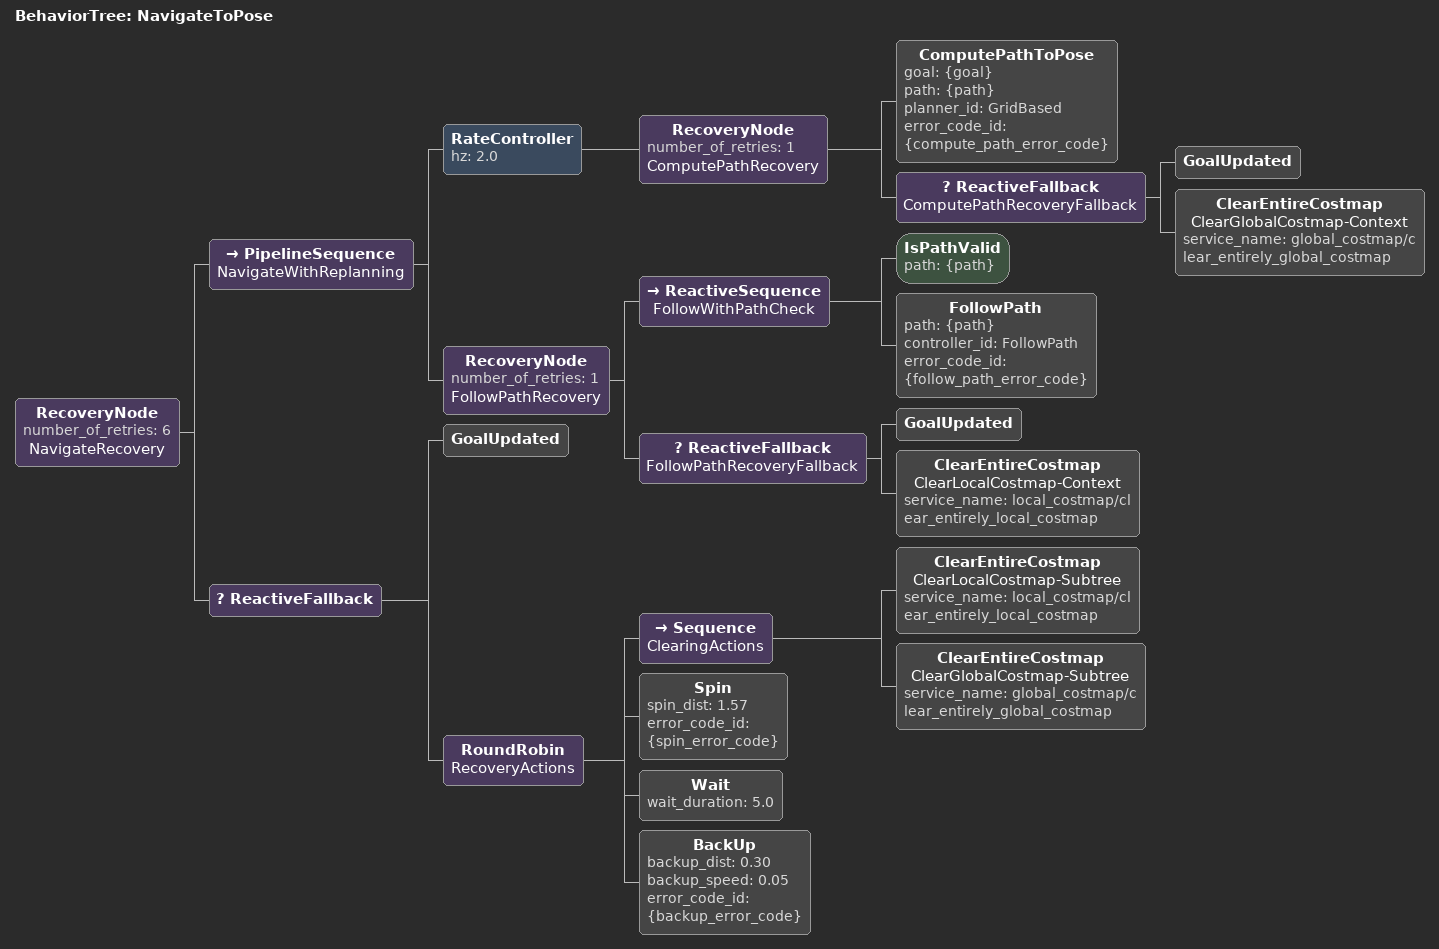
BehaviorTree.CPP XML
<?xml version="1.0"?>
<root BTCPP_format="4">
  <BehaviorTree ID="NavigateToPose">
    <RecoveryNode number_of_retries="6" name="NavigateRecovery">

      <PipelineSequence name="NavigateWithReplanning">

        <!-- Replan at 2 Hz; clear global costmap once on failure -->
        <RateController hz="2.0">
          <RecoveryNode number_of_retries="1" name="ComputePathRecovery">
            <ComputePathToPose goal="{goal}" path="{path}"
                               planner_id="GridBased"
                               error_code_id="{compute_path_error_code}"/>
            <ReactiveFallback name="ComputePathRecoveryFallback">
              <GoalUpdated/>
              <ClearEntireCostmap name="ClearGlobalCostmap-Context"
                service_name="global_costmap/clear_entirely_global_costmap"/>
            </ReactiveFallback>
          </RecoveryNode>
        </RateController>

        <!-- Follow path; pre-empt immediately if path becomes invalid -->
        <RecoveryNode number_of_retries="1" name="FollowPathRecovery">
          <ReactiveSequence name="FollowWithPathCheck">
            <!-- Fails → ReactiveSequence fails → PipelineSequence re-ticks RateController -->
            <IsPathValid path="{path}"/>
            <FollowPath path="{path}" controller_id="FollowPath"
                        error_code_id="{follow_path_error_code}"/>
          </ReactiveSequence>
          <ReactiveFallback name="FollowPathRecoveryFallback">
            <GoalUpdated/>
            <ClearEntireCostmap name="ClearLocalCostmap-Context"
              service_name="local_costmap/clear_entirely_local_costmap"/>
          </ReactiveFallback>
        </RecoveryNode>

      </PipelineSequence>

      <!-- Global recovery when the whole sequence fails repeatedly -->
      <ReactiveFallback>
        <GoalUpdated/>
        <RoundRobin name="RecoveryActions">
          <Sequence name="ClearingActions">
            <ClearEntireCostmap name="ClearLocalCostmap-Subtree"
              service_name="local_costmap/clear_entirely_local_costmap"/>
            <ClearEntireCostmap name="ClearGlobalCostmap-Subtree"
              service_name="global_costmap/clear_entirely_global_costmap"/>
          </Sequence>
          <Spin spin_dist="1.57" error_code_id="{spin_error_code}"/>
          <Wait wait_duration="5.0"/>
          <BackUp backup_dist="0.30" backup_speed="0.05"
                  error_code_id="{backup_error_code}"/>
        </RoundRobin>
      </ReactiveFallback>

    </RecoveryNode>
  </BehaviorTree>
</root>
